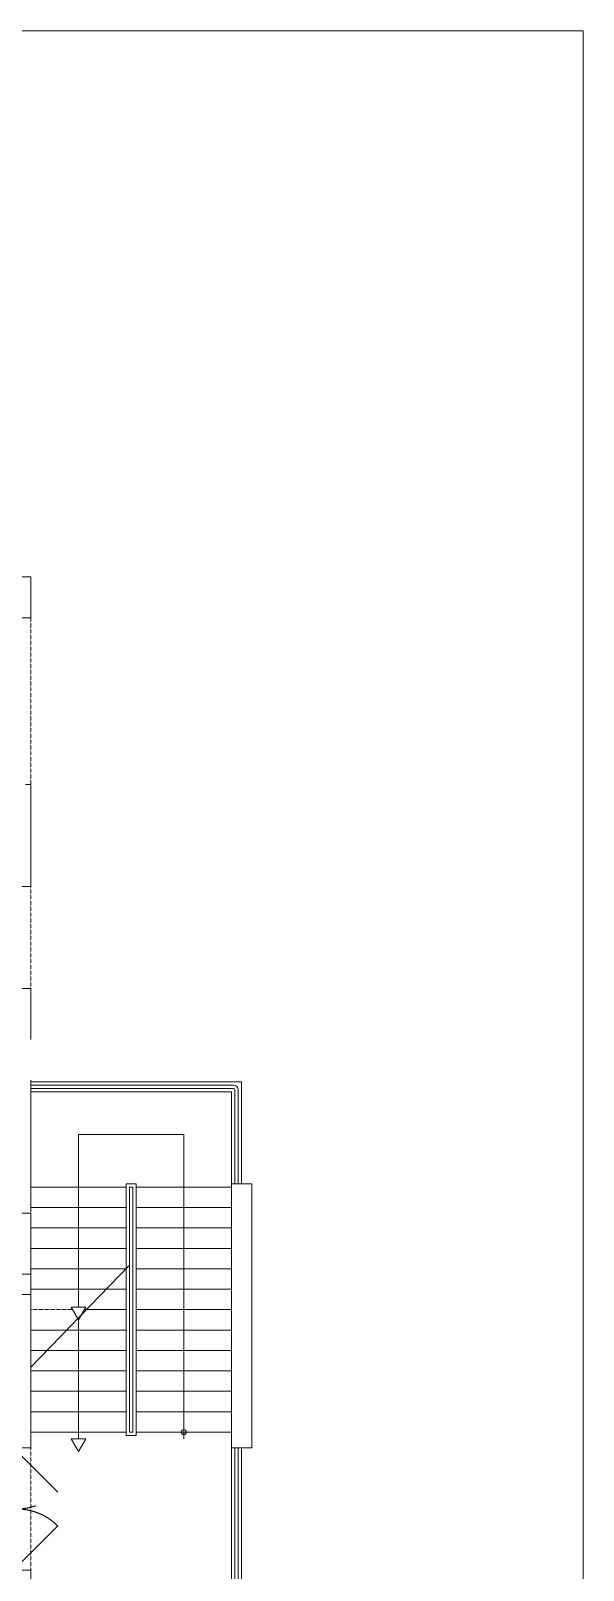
# Model space of a CAD drawing. Extents: x -509638 to 57327, y -29287 to 19916.
# Drawn here: x 49206 to 57327, y -2710 to 19916 of the extents above; entities that cross this region are included whole.
import ezdxf

# ---------------------------------------------------------------- set-up
doc = ezdxf.new("R2010")
doc.units = 0
doc.header["$LTSCALE"] = 0.25
for name, pattern in [('01-First Floor$0$DASHED', [19.05, 12.7, -6.35]), ('01-First Floor$0$HIDDEN', [9.525, 6.35, -3.175]), ('DASHDOT', [25.4, 12.7, -6.35, 0, -6.35])]:
    doc.linetypes.add(name, pattern=pattern)
for name, color, linetype, lineweight in [('01-First Floor$0$Aluminum', 251, 'Continuous', 5), ('01-First Floor$0$Frame', 252, 'Continuous', 9), ('01-First Floor$0$Proj', 251, 'Continuous', 5), ('01-First Floor$0$Structure', 251, 'Continuous', 5), ('01-First Floor$0$Walls', 251, 'Continuous', 5), ('E-LITE-CLNG-CNDT', 6, 'DASHDOT', 35)]:
    doc.layers.add(name, color=color, linetype=linetype, lineweight=lineweight)

# ---------------------------------------------------------------- blocks, each defined once
blk = doc.blocks.new('01-First Floor')
at = {"layer": '01-First Floor$0$Aluminum', "linetype": '01-First Floor$0$DASHED', "ltscale": 300}
for p, q in [((49001, -960), (49602, -1561)), ((49001, -2660), (49602, -2059))]:
    blk.add_line(p, q, dxfattribs=at)
for centre, start, end in [((49001, -960), 225, 315), ((49001, -2660), 45, 135)]:
    blk.add_arc(centre, 850, start, end, dxfattribs=at)
at = {"layer": '01-First Floor$0$Frame'}
for p, q in [((57327, 19916, 0), (-12260, 19916, 0)), ((57327, -29287, 0), (57327, 19916, 0))]:
    blk.add_line(p, q, dxfattribs=at)
at = {"layer": '01-First Floor$0$Proj', "linetype": '01-First Floor$0$HIDDEN'}
for p, q in [((49206, 11290), (49206, 8840)), ((49206, 7340), (49206, 5840)), ((49819, 1120), (49206, 1120)), ((49206, -2710), (49206, -910))]:
    blk.add_line(p, q, dxfattribs=at)
at = {"layer": '01-First Floor$0$Proj'}
for p, q in [((50756, 2970), (50606, 2970)), ((50606, 2920), (49206, 2920)), ((50656, 2920), (50706, 2920)), ((52156, 2920), (50756, 2920)), ((50606, 2620), (49206, 2620)), ((52156, 2620), (50756, 2620)), ((50606, 2320), (49206, 2320)), ((52156, 2320), (50756, 2320)), ((50606, 2020), (49206, 2020)), ((52156, 2020), (50756, 2020)), ((50656, 1772), (49206, 272)), ((50606, 1720), (49206, 1720)), ((52156, 1720), (50756, 1720)), ((50606, 1420), (49206, 1420)), ((52156, 1420), (50756, 1420)), ((50606, 1120), (49993, 1120)), ((52156, 1120), (50756, 1120)), ((50606, 820), (49206, 820)), ((52156, 820), (50756, 820)), ((50606, 520), (49206, 520)), ((52156, 520), (50756, 520)), ((50606, 220), (49206, 220)), ((52156, 220), (50756, 220)), ((50606, -80), (49206, -80)), ((52156, -80), (50756, -80)), ((50606, -380), (49206, -380)), ((52156, -380), (50756, -380)), ((52156, -680), (50756, -680))]:
    blk.add_line(p, q, dxfattribs=at)
for points in [[(52306, 2970), (52306, 4470), (49206, 4470)], [(52156, 2970), (52156, 4320), (49206, 4320)], [(51456, -780), (51456, 3695), (49906, 3695), (49906, 1155)], [(51456, -780), (51456, 3695), (49906, 3695), (49906, 1155)], [(50606, 2970), (50606, -730), (50756, -730), (50756, 2970)], [(50656, -680), (50656, 2920)], [(50656, -680), (50706, -680), (50706, 2920)], [(49906, 970), (49906, -780)], [(49206, -680), (50606, -680)], [(49206, -2940), (52156, -2940), (52156, -910)], [(49206, -3090), (52306, -3090), (52306, -910)]]:
    blk.add_lwpolyline(points, dxfattribs=at)
for points in [[(52256, 2970), (52256, 4345, 0.414214), (52181, 4420), (49206, 4420)], [(52206, 2970), (52206, 4345, 0.414214), (52181, 4370), (49206, 4370)], [(49206, -3040), (52181, -3040, 0.414214), (52256, -2965), (52256, -910)], [(49206, -2990), (52181, -2990, 0.414214), (52206, -2965), (52206, -910)]]:
    blk.add_lwpolyline(points, format="xyb", dxfattribs=at)
for points in [[(49906, 970), (49799, 1155), (50013, 1155)], [(49906, -965), (49799, -780), (50013, -780)]]:
    blk.add_lwpolyline(points, close=True, dxfattribs=at)
blk.add_circle((51456, -680), 37.5, dxfattribs=at)
at = {"layer": '01-First Floor$0$Structure'}
for points in [[(49206, 11290), (48606, 11290), (48606, 11890), (49206, 11890)], [(52156, 2970), (52156, -910), (52456, -910), (52456, 2970)]]:
    blk.add_lwpolyline(points, close=True, dxfattribs=at)
for points in [[(48981, 1640), (48981, 2315), (46581, 2315), (46581, -685), (46826, -685), (46826, -910), (46356, -910), (46356, 2540), (49206, 2540), (49206, -910), (48176, -910)], [(49206, 1640), (48906, 1640)], [(48906, 1340), (49206, 1340)]]:
    blk.add_lwpolyline(points, dxfattribs=at)
at = {"layer": '01-First Floor$0$Walls'}
for p, q in [((49130, 8840), (49206, 8840)), ((49206, 7340), (49206, 8840)), ((49206, 7340), (48976, 7340)), ((48976, 5840), (49206, 5840)), ((49206, 5090), (49206, 5840)), ((49206, 2550), (49206, 4490)), ((44676, -2710), (49206, -2710)), ((49206, -2710), (49206, -4053, 0))]:
    blk.add_line(p, q, dxfattribs=at)

msp = doc.modelspace()

# ---------------------------------------------------------------- block references
at = {"layer": 'E-LITE-CLNG-CNDT'}
msp.add_blockref('01-First Floor', (0, 0), dxfattribs=at)

doc.saveas('drawing.dxf')
